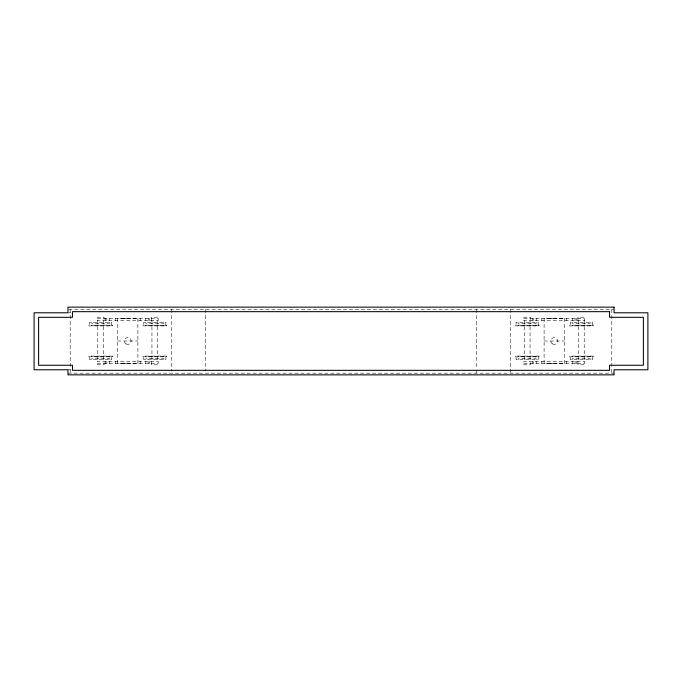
<?xml version="1.0" encoding="UTF-8"?>
<svg xmlns="http://www.w3.org/2000/svg" width="682" height="682" viewBox="0 0 682 682"><rect width="100%" height="100%" fill="white"/><g stroke="black" fill="none" stroke-linecap="round" stroke-linejoin="round"><path stroke-width="0.51" stroke-dasharray="3.41 2.56" d="M68.703 309.406L614.047 309.406M68.703 312.791L70.203 312.791M97.287 318.332L158.215 318.332M523.785 318.332L584.713 318.332M117.594 341L137.9 341M544.1 341L564.406 341M97.287 363.668L158.215 363.668M523.785 363.668L584.713 363.668M67.953 369.772L70.203 369.772M67.953 373.156L614.047 373.156M611.797 309.406L611.797 373.156M592.377 325.169L592.377 322.279L570.28 322.279L570.28 325.169M592.377 356.831L592.377 359.721L570.28 359.721L570.28 356.831M590.348 322.279L590.348 323.268L572.309 323.268L572.309 322.279M590.331 325.911L590.331 325.348L572.326 325.348L572.326 325.911M590.331 356.089L590.331 356.652L572.326 356.652L572.326 356.089M590.348 359.721L590.348 358.732L572.309 358.732L572.309 359.721M584.218 320.583L584.218 361.417M578.438 320.583L578.438 361.417M577.944 320.583L577.944 317.198L584.713 317.198L584.713 320.583L523.785 320.583L523.785 317.198L530.553 317.198L530.553 320.583M577.944 361.417L577.944 364.802L584.713 364.802L584.713 361.417L523.785 361.417L523.785 364.802L530.553 364.802L530.553 361.417M576.256 318.332L576.256 320.583M576.256 361.417L576.256 363.668M575.122 318.332L575.122 320.583M575.122 361.417L575.122 363.668M572.3 318.332L572.3 320.583M572.3 361.417L572.3 363.668M566.665 318.332L566.665 320.583M566.665 361.417L566.665 363.668M564.406 318.332L564.406 363.668M563.085 318.332L545.421 318.332M563.085 363.668L545.421 363.668M561.951 318.042L561.951 318.613L555.378 318.613L555.378 318.042M561.951 363.958L561.951 363.387L555.378 363.387L555.378 363.958M553.119 318.042L553.119 318.613L546.546 318.613L546.546 318.042M553.119 363.958L553.119 363.387L546.546 363.387L546.546 363.958M544.1 318.332L544.1 363.668M541.84 318.332L541.84 320.583M541.84 361.417L541.84 363.668M538.226 325.169L538.226 322.279L516.121 322.279L516.121 325.169M538.226 356.831L538.226 359.721L516.121 359.721L516.121 356.831M536.197 318.332L536.197 320.583M536.188 322.279L536.188 323.268L518.149 323.268L518.149 322.279M536.171 325.911L536.171 325.348L518.167 325.348L518.167 325.911M536.171 356.089L536.171 356.652L518.167 356.652L518.167 356.089M536.188 359.721L536.188 358.732L518.149 358.732L518.149 359.721M536.197 361.417L536.197 363.668M533.375 318.332L533.375 320.583M533.375 361.417L533.375 363.668M532.25 318.332L532.25 320.583M532.25 361.417L532.25 363.668M530.059 320.583L530.059 361.417M524.279 320.583L524.279 361.417M510.247 309.406L510.247 373.156M476.394 309.406L476.394 368.911M476.394 369.968L476.394 373.156M205.606 309.406L205.606 371.034M171.753 309.406L171.753 371.034M165.879 325.169L165.879 322.279L143.774 322.279L143.774 325.169M165.879 356.831L165.879 359.721L143.774 359.721L143.774 356.831M163.851 322.279L163.851 323.268L145.812 323.268L145.812 322.279M163.833 325.911L163.833 325.348L145.829 325.348L145.829 325.911M163.833 356.089L163.833 356.652L145.829 356.652L145.829 356.089M163.851 359.721L163.851 358.732L145.812 358.732L145.812 359.721M157.721 320.583L157.721 361.417M151.941 320.583L151.941 361.417M151.447 320.583L151.447 317.198L158.215 317.198L158.215 320.583L97.287 320.583L97.287 317.198L104.056 317.198L104.056 320.583M151.447 361.417L151.447 364.802L158.215 364.802L158.215 361.417L97.287 361.417L97.287 364.802L104.056 364.802L104.056 361.417M149.75 318.332L149.75 320.583M149.75 361.417L149.75 363.668M148.625 318.332L148.625 320.583M148.625 361.417L148.625 363.668M145.803 318.332L145.803 320.583M145.803 361.417L145.803 363.668M140.16 318.332L140.16 320.583M140.16 361.417L140.16 363.668M137.9 318.332L137.9 363.668M136.579 318.332L118.915 318.332M136.579 363.668L118.915 363.668M135.454 318.042L135.454 318.613L128.881 318.613L128.881 318.042M135.454 363.958L135.454 363.387L128.881 363.387L128.881 363.958M126.622 318.042L126.622 318.613L120.049 318.613L120.049 318.042M126.622 363.958L126.622 363.387L120.049 363.387L120.049 363.958M117.594 318.332L117.594 363.668M115.335 318.332L115.335 320.583M115.335 361.417L115.335 363.668M111.72 325.169L111.72 322.279L89.623 322.279L89.623 325.169M111.72 356.831L111.72 359.721L89.623 359.721L89.623 356.831M109.7 318.332L109.7 320.583M109.691 322.279L109.691 323.268L91.652 323.268L91.652 322.279M109.674 325.911L109.674 325.348L91.669 325.348L91.669 325.911M109.674 356.089L109.674 356.652L91.669 356.652L91.669 356.089M109.691 359.721L109.691 358.732L91.652 358.732L91.652 359.721M109.7 361.417L109.7 363.668M106.878 318.332L106.878 320.583M106.878 361.417L106.878 363.668M105.744 318.332L105.744 320.583M105.744 361.417L105.744 363.668M103.562 320.583L103.562 361.417M97.782 320.583L97.782 361.417M70.203 309.406L70.203 373.156M112.521 325.169L88.822 325.169L88.822 325.911L112.521 325.911L112.521 325.169M166.672 325.169L142.981 325.169L142.981 325.911L166.672 325.911L166.672 325.169M539.019 325.169L515.328 325.169L515.328 325.911L539.019 325.911L539.019 325.169M593.178 325.169L569.479 325.169L569.479 325.911L593.178 325.911L593.178 325.169M112.521 356.089L88.822 356.089L88.822 356.831L112.521 356.831L112.521 356.089M166.672 356.089L142.981 356.089L142.981 356.831L166.672 356.831L166.672 356.089M539.019 356.089L515.328 356.089L515.328 356.831L539.019 356.831L539.019 356.089M593.178 356.089L569.479 356.089L569.479 356.831L593.178 356.831L593.178 356.089M552.556 343.933A3.384 3.384 0 0 0 557.637 341A3.384 3.384 0 0 0 552.556 338.067A3.384 3.384 0 0 0 552.556 343.933M126.059 343.933A3.384 3.384 0 0 0 131.132 341A3.384 3.384 0 0 0 126.059 338.067A3.384 3.384 0 0 0 126.059 343.933"/><path stroke-width="1.02" d="M614.047 307.147L67.953 307.147L67.953 312.791L34.1 312.791L34.1 369.772L67.953 369.772L67.953 374.853L614.047 374.853L614.047 369.772L647.9 369.772L647.9 312.791L614.047 312.791L614.047 307.147M609.538 311.665L72.463 311.665L72.463 317.309L38.61 317.309L38.61 365.262L72.463 365.262L72.463 370.335L609.538 370.335L609.538 365.262L643.39 365.262L643.39 317.309L609.538 317.309L609.538 311.665"/></g></svg>
